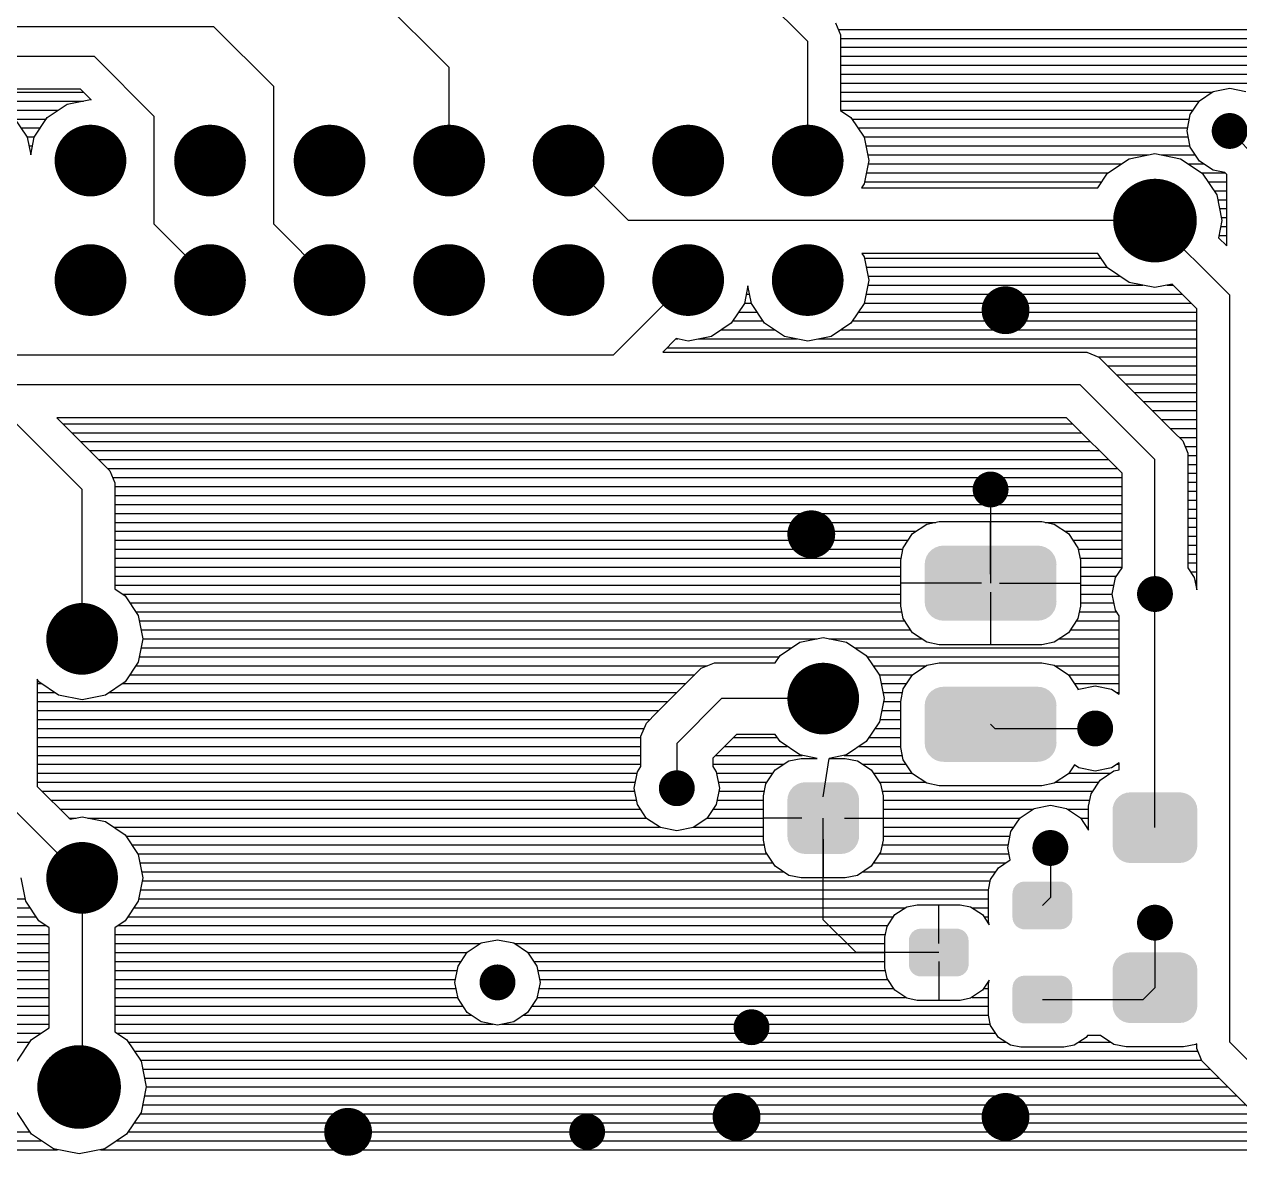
# Model space of a CAD drawing. Extents: x 295 to 953, y 10 to 290.
# Drawn here: x 706.7 to 773.9, y 109 to 171.5 of the extents above; entities that cross this region are included whole.
import ezdxf

# ---------------------------------------------------------------- set-up
doc = ezdxf.new("R2010")
doc.units = 0
doc.header["$LTSCALE"] = 5
doc.header["$MEASUREMENT"] = 0
doc.layers.get('0').update_dxf_attribs({"linetype": 'CONTINUOUS', "lineweight": 25})

msp = doc.modelspace()

# ---------------------------------------------------------------- linework, layer by layer
for p, q in [((749.989, 170.588), (745.862, 174.716)), ((730.177, 169.135), (726.248, 173.065)), ((658.431, 171.414), (717.167, 171.414)), ((717.167, 171.414), (720.469, 168.112)), ((751.528, 171.619), (751.805, 170.952)), ((751.68, 171.249), (831.833, 171.249)), ((749.989, 163.998), (749.989, 170.588)), ((751.805, 170.952), (751.805, 166.758)), ((751.805, 170.753), (831.707, 170.753)), ((751.805, 170.258), (831.608, 170.258)), ((604.899, 169.763), (710.563, 169.763)), ((710.563, 169.763), (713.865, 166.461)), ((751.805, 169.763), (831.509, 169.763)), ((751.805, 169.268), (831.608, 169.268)), ((730.177, 163.998), (730.177, 169.135)), ((751.805, 168.772), (781.84, 168.772)), ((709.81, 167.947), (605.646, 167.947)), ((710.398, 167.359), (709.81, 167.947)), ((720.469, 168.112), (720.469, 160.504)), ((751.805, 168.277), (780.744, 168.277)), ((772.397, 167.815), (773.301, 167.993)), ((773.301, 167.993), (774.199, 167.815)), ((605.48, 167.782), (709.976, 167.782)), ((704.151, 167.286), (709.976, 167.286)), ((709.077, 167.108), (710.365, 167.366)), ((710.365, 167.366), (710.398, 167.359)), ((751.805, 167.782), (772.35, 167.782)), ((751.805, 167.286), (771.624, 167.286)), ((771.122, 166.54), (771.63, 167.306)), ((771.63, 167.306), (772.397, 167.815)), ((705.524, 166.791), (708.602, 166.791)), ((707.981, 166.382), (709.077, 167.108)), ((751.805, 166.791), (771.287, 166.791)), ((751.805, 166.758), (752.367, 166.382)), ((770.944, 165.635), (771.122, 166.54)), ((706.139, 166.382), (706.872, 165.285)), ((706.198, 166.296), (707.928, 166.296)), ((707.255, 165.285), (707.981, 166.382)), ((713.865, 166.461), (713.865, 160.504)), ((752.367, 166.382), (753.1, 165.285)), ((752.426, 166.296), (771.076, 166.296)), ((706.528, 165.8), (707.598, 165.8)), ((706.858, 165.305), (707.268, 165.305)), ((706.872, 165.285), (707.063, 164.321)), ((707.063, 164.321), (707.255, 165.285)), ((752.756, 165.8), (770.977, 165.8)), ((753.086, 165.305), (771.01, 165.305)), ((753.1, 165.285), (753.357, 163.998)), ((771.122, 164.737), (770.944, 165.635)), ((774.952, 163.984), (773.301, 165.635)), ((706.964, 164.81), (707.162, 164.81)), ((753.192, 164.81), (771.109, 164.81)), ((771.63, 163.971), (771.122, 164.737)), ((740.096, 160.682), (736.781, 163.998)), ((753.357, 163.998), (753.1, 162.71)), ((753.291, 164.315), (768.811, 164.315)), ((766.552, 163.304), (767.754, 164.103)), ((767.754, 164.103), (769.174, 164.387)), ((769.174, 164.387), (770.587, 164.103)), ((769.53, 164.315), (771.399, 164.315)), ((770.587, 164.103), (771.789, 163.304)), ((772.397, 163.463), (771.63, 163.971)), ((753.219, 163.324), (766.585, 163.324)), ((753.318, 163.819), (767.325, 163.819)), ((766.017, 162.498), (766.552, 163.304)), ((771.016, 163.819), (771.855, 163.819)), ((771.756, 163.324), (773.044, 163.324)), ((771.789, 163.304), (772.595, 162.102)), ((773.031, 163.331), (772.397, 163.463)), ((773.136, 163.231), (773.031, 163.331)), ((773.136, 159.289), (773.136, 163.231)), ((753.1, 162.71), (752.961, 162.498)), ((752.961, 162.498), (766.017, 162.498)), ((753.126, 162.829), (766.235, 162.829)), ((772.106, 162.829), (773.136, 162.829)), ((772.436, 162.333), (773.136, 162.333)), ((772.595, 162.102), (772.872, 160.682)), ((772.641, 161.838), (773.136, 161.838)), ((772.74, 161.343), (773.136, 161.343)), ((713.865, 160.504), (716.969, 157.394)), ((720.469, 160.504), (723.573, 157.394)), ((769.174, 160.682), (740.096, 160.682)), ((773.301, 156.555), (769.174, 160.682)), ((772.872, 160.682), (772.687, 159.738)), ((772.839, 160.847), (773.136, 160.847)), ((772.707, 159.857), (773.136, 159.857)), ((772.806, 160.352), (773.136, 160.352)), ((772.687, 159.738), (773.136, 159.289)), ((773.057, 159.362), (773.136, 159.362)), ((766.017, 158.866), (752.974, 158.866)), ((752.974, 158.866), (753.1, 158.681)), ((753.1, 158.681), (753.357, 157.394)), ((753.113, 158.602), (766.195, 158.602)), ((766.552, 158.067), (766.017, 158.866)), ((753.212, 158.107), (766.526, 158.107)), ((767.754, 157.261), (766.552, 158.067)), ((743.385, 157.394), (739.244, 153.253)), ((753.357, 157.394), (753.1, 156.106)), ((753.311, 157.611), (767.232, 157.611)), ((769.174, 156.984), (767.754, 157.261)), ((770.118, 157.169), (769.174, 156.984)), ((771.485, 155.802), (770.118, 157.169)), ((746.687, 157.07), (746.496, 156.106)), ((746.595, 156.621), (746.78, 156.621)), ((746.879, 156.106), (746.687, 157.07)), ((753.199, 156.621), (770.666, 156.621)), ((753.298, 157.116), (768.5, 157.116)), ((769.841, 157.116), (770.171, 157.116)), ((773.301, 115.28), (773.301, 156.555)), ((746.496, 156.106), (745.763, 155.016)), ((746.496, 156.126), (746.872, 156.126)), ((747.605, 155.016), (746.879, 156.106)), ((753.1, 156.106), (752.367, 155.016)), ((753.1, 156.126), (771.162, 156.126)), ((771.485, 140.276), (771.485, 155.802)), ((745.842, 155.135), (747.526, 155.135)), ((746.179, 155.63), (747.196, 155.63)), ((752.446, 155.135), (771.485, 155.135)), ((752.783, 155.63), (771.485, 155.63)), ((745.763, 155.016), (744.673, 154.283)), ((745.201, 154.64), (748.173, 154.64)), ((748.701, 154.283), (747.605, 155.016)), ((752.367, 155.016), (751.277, 154.283)), ((751.805, 154.64), (771.485, 154.64)), ((742.718, 154.164), (741.979, 153.418)), ((742.698, 154.144), (742.811, 154.144)), ((743.385, 154.025), (742.718, 154.164)), ((744.673, 154.283), (743.385, 154.025)), ((743.96, 154.144), (749.415, 154.144)), ((749.989, 154.025), (748.701, 154.283)), ((751.277, 154.283), (749.989, 154.025)), ((750.564, 154.144), (771.485, 154.144)), ((739.244, 153.253), (675.892, 153.253)), ((741.979, 153.418), (765.403, 153.418)), ((742.203, 153.649), (771.485, 153.649)), ((765.403, 153.418), (766.07, 153.141)), ((766.05, 153.154), (771.485, 153.154)), ((766.07, 153.141), (770.197, 149.013)), ((766.559, 152.658), (771.485, 152.658)), ((767.054, 152.163), (771.485, 152.163)), ((765.046, 151.602), (675.067, 151.602)), ((769.174, 147.474), (765.046, 151.602)), ((767.549, 151.668), (771.485, 151.668)), ((768.044, 151.173), (771.485, 151.173)), ((768.54, 150.677), (771.485, 150.677)), ((709.903, 145.823), (705.775, 149.951)), ((764.293, 149.786), (708.503, 149.786)), ((708.503, 149.786), (710.927, 147.362)), ((767.358, 146.721), (764.293, 149.786)), ((769.035, 150.182), (771.485, 150.182)), ((708.833, 149.456), (764.624, 149.456)), ((769.53, 149.687), (771.485, 149.687)), ((770.026, 149.191), (771.485, 149.191)), ((709.328, 148.96), (765.119, 148.96)), ((709.824, 148.465), (765.614, 148.465)), ((770.197, 149.013), (770.713, 148.505)), ((770.521, 148.696), (771.485, 148.696)), ((770.713, 148.505), (770.99, 147.838)), ((710.319, 147.97), (766.11, 147.97)), ((770.838, 148.201), (771.485, 148.201)), ((770.99, 147.838), (770.99, 141.491)), ((710.814, 147.474), (766.605, 147.474)), ((710.927, 147.362), (711.442, 146.854)), ((769.174, 140.045), (769.174, 147.474)), ((770.99, 147.705), (771.485, 147.705)), ((770.99, 147.21), (771.485, 147.21)), ((711.31, 146.979), (767.1, 146.979)), ((711.442, 146.854), (711.719, 146.187)), ((711.594, 146.484), (767.358, 146.484)), ((767.358, 141.491), (767.358, 146.721)), ((770.99, 146.715), (771.485, 146.715)), ((709.903, 137.568), (709.903, 145.823)), ((711.719, 146.187), (711.719, 140.329)), ((711.719, 145.988), (767.358, 145.988)), ((760.093, 145.823), (760.093, 140.646)), ((770.99, 146.22), (771.485, 146.22)), ((770.99, 145.724), (771.485, 145.724)), ((711.719, 145.493), (767.358, 145.493)), ((770.99, 145.229), (771.485, 145.229)), ((711.719, 144.998), (767.358, 144.998)), ((711.719, 144.503), (767.358, 144.503)), ((770.99, 144.734), (771.485, 144.734)), ((711.719, 144.007), (757.075, 144.007)), ((755.787, 143.386), (756.567, 143.908)), ((756.567, 143.908), (757.26, 144.047)), ((757.26, 144.047), (762.92, 144.047)), ((760.093, 141.141), (760.093, 144.047)), ((762.92, 144.047), (763.613, 143.908)), ((763.105, 144.007), (767.358, 144.007)), ((763.613, 143.908), (764.392, 143.386)), ((770.99, 144.238), (771.485, 144.238)), ((770.99, 143.743), (771.485, 143.743)), ((711.719, 143.512), (755.979, 143.512)), ((755.266, 142.607), (755.787, 143.386)), ((764.201, 143.512), (767.358, 143.512)), ((764.392, 143.386), (764.914, 142.607)), ((770.99, 143.248), (771.485, 143.248)), ((711.719, 143.017), (755.543, 143.017)), ((711.719, 142.521), (755.253, 142.521)), ((755.127, 141.92), (755.266, 142.607)), ((764.637, 143.017), (767.358, 143.017)), ((764.914, 142.607), (765.053, 141.92)), ((764.927, 142.521), (767.358, 142.521)), ((770.99, 142.752), (771.485, 142.752)), ((711.719, 142.026), (755.153, 142.026)), ((755.127, 139.371), (755.127, 141.92)), ((765.026, 142.026), (767.358, 142.026)), ((765.053, 141.92), (765.053, 139.371)), ((770.99, 142.257), (771.485, 142.257)), ((770.99, 141.762), (771.485, 141.762)), ((711.719, 141.531), (755.127, 141.531)), ((711.719, 141.035), (755.127, 141.035)), ((765.053, 141.531), (767.358, 141.531)), ((765.053, 141.035), (767.054, 141.035)), ((766.994, 140.95), (767.358, 141.491)), ((770.99, 141.491), (771.346, 140.95)), ((771.135, 141.267), (771.485, 141.267)), ((711.719, 140.54), (755.127, 140.54)), ((759.598, 140.646), (755.127, 140.646)), ((760.589, 140.646), (765.053, 140.646)), ((765.053, 140.54), (766.915, 140.54)), ((766.816, 140.045), (766.994, 140.95)), ((771.346, 140.95), (771.485, 140.276)), ((771.386, 140.771), (771.485, 140.771)), ((711.719, 140.329), (712.28, 139.952)), ((712.135, 140.045), (755.127, 140.045)), ((712.28, 139.952), (713.007, 138.856)), ((760.093, 140.15), (760.093, 137.245)), ((765.053, 140.045), (766.816, 140.045)), ((766.994, 139.147), (766.816, 140.045)), ((769.174, 127.134), (769.174, 140.045)), ((712.544, 139.55), (755.127, 139.55)), ((712.881, 139.054), (755.193, 139.054)), ((755.266, 138.684), (755.127, 139.371)), ((765.053, 139.371), (764.914, 138.684)), ((764.987, 139.054), (767.054, 139.054)), ((765.053, 139.55), (766.915, 139.55)), ((767.193, 138.849), (766.994, 139.147)), ((713.007, 138.856), (713.264, 137.568)), ((713.066, 138.559), (755.345, 138.559)), ((755.787, 137.905), (755.266, 138.684)), ((764.914, 138.684), (764.392, 137.905)), ((764.835, 138.559), (767.193, 138.559)), ((767.193, 134.517), (767.193, 138.849)), ((713.165, 138.064), (755.682, 138.064)), ((756.567, 137.383), (755.787, 137.905)), ((764.392, 137.905), (763.613, 137.383)), ((764.498, 138.064), (767.193, 138.064)), ((713.264, 137.568), (713.007, 136.281)), ((713.165, 137.073), (749.104, 137.073)), ((713.264, 137.568), (750.517, 137.568)), ((748.464, 136.65), (749.553, 137.377)), ((749.553, 137.377), (750.848, 137.634)), ((750.848, 137.634), (752.135, 137.377)), ((751.171, 137.568), (756.283, 137.568)), ((752.135, 137.377), (753.225, 136.65)), ((752.585, 137.073), (767.193, 137.073)), ((757.26, 137.245), (756.567, 137.383)), ((762.92, 137.245), (757.26, 137.245)), ((763.613, 137.383), (762.92, 137.245)), ((763.897, 137.568), (767.193, 137.568)), ((713.066, 136.578), (748.417, 136.578)), ((748.199, 136.248), (748.464, 136.65)), ((753.225, 136.65), (753.952, 135.554)), ((753.271, 136.578), (767.193, 136.578)), ((713.007, 136.281), (712.28, 135.191)), ((712.875, 136.082), (744.435, 136.082)), ((743.55, 135.389), (744.112, 135.95)), ((744.112, 135.95), (744.838, 136.248)), ((744.838, 136.248), (748.199, 136.248)), ((753.602, 136.082), (756.534, 136.082)), ((755.787, 135.587), (756.567, 136.109)), ((756.567, 136.109), (757.26, 136.248)), ((757.26, 136.248), (762.92, 136.248)), ((762.92, 136.248), (763.613, 136.109)), ((763.613, 136.109), (764.392, 135.587)), ((763.646, 136.082), (767.193, 136.082)), ((707.519, 135.191), (707.426, 135.336)), ((707.426, 135.336), (707.426, 129.406)), ((707.426, 135.092), (707.664, 135.092)), ((708.608, 134.458), (707.519, 135.191)), ((712.28, 135.191), (711.191, 134.458)), ((712.135, 135.092), (743.253, 135.092)), ((712.544, 135.587), (743.748, 135.587)), ((741.635, 133.474), (743.55, 135.389)), ((753.932, 135.587), (755.794, 135.587)), ((753.952, 135.554), (754.209, 134.266)), ((754.044, 135.092), (755.457, 135.092)), ((755.266, 134.808), (755.787, 135.587)), ((764.386, 135.587), (767.193, 135.587)), ((764.392, 135.587), (764.914, 134.808)), ((764.723, 135.092), (767.193, 135.092)), ((764.967, 134.795), (765.872, 134.973)), ((765.872, 134.973), (766.77, 134.795)), ((707.426, 134.597), (708.404, 134.597)), ((709.903, 134.2), (708.608, 134.458)), ((711.191, 134.458), (709.903, 134.2)), ((711.395, 134.597), (742.758, 134.597)), ((754.143, 134.597), (755.226, 134.597)), ((755.127, 134.114), (755.266, 134.808)), ((764.914, 134.808), (764.921, 134.762)), ((764.921, 134.762), (764.967, 134.795)), ((766.77, 134.795), (767.193, 134.517)), ((767.061, 134.597), (767.193, 134.597)), ((707.426, 134.101), (742.262, 134.101)), ((745.234, 134.266), (742.758, 131.79)), ((750.848, 134.266), (745.234, 134.266)), ((754.209, 134.266), (753.952, 132.979)), ((754.176, 134.101), (755.127, 134.101)), ((755.127, 131.572), (755.127, 134.114)), ((707.426, 133.606), (741.767, 133.606)), ((707.426, 133.111), (741.272, 133.111)), ((741.074, 132.913), (741.635, 133.474)), ((753.952, 132.979), (753.225, 131.889)), ((753.978, 133.111), (755.127, 133.111)), ((754.077, 133.606), (755.127, 133.606)), ((707.426, 132.615), (740.955, 132.615)), ((740.777, 132.186), (741.074, 132.913)), ((746.053, 132.285), (744.739, 130.971)), ((748.199, 132.285), (746.053, 132.285)), ((748.464, 131.889), (748.199, 132.285)), ((753.714, 132.615), (755.127, 132.615)), ((760.093, 132.846), (760.318, 132.615)), ((760.318, 132.615), (765.872, 132.615)), ((707.426, 132.12), (740.777, 132.12)), ((707.426, 131.625), (740.777, 131.625)), ((740.777, 131.4), (740.777, 132.186)), ((742.758, 131.79), (742.758, 129.313)), ((745.393, 131.625), (748.853, 131.625)), ((745.888, 132.12), (748.305, 132.12)), ((749.553, 131.156), (748.464, 131.889)), ((753.225, 131.889), (752.135, 131.156)), ((752.835, 131.625), (755.127, 131.625)), ((753.384, 132.12), (755.127, 132.12)), ((707.426, 131.129), (740.777, 131.129)), ((740.777, 130.509), (740.777, 131.4)), ((744.739, 130.971), (744.739, 130.509)), ((744.897, 131.129), (749.692, 131.129)), ((748.952, 130.832), (749.626, 130.964)), ((750.517, 130.964), (749.553, 131.156)), ((749.626, 130.964), (750.517, 130.964)), ((750.848, 128.831), (751.171, 130.964)), ((752.135, 131.156), (751.171, 130.964)), ((751.171, 130.964), (752.063, 130.964)), ((751.997, 131.129), (755.22, 131.129)), ((752.063, 130.964), (752.736, 130.832)), ((755.266, 130.885), (755.127, 131.572)), ((707.426, 130.634), (740.777, 130.634)), ((740.578, 130.218), (740.777, 130.509)), ((744.739, 130.634), (748.655, 130.634)), ((744.739, 130.509), (744.93, 130.218)), ((747.678, 129.558), (748.186, 130.324)), ((748.186, 130.324), (748.952, 130.832)), ((752.736, 130.832), (753.502, 130.324)), ((753.034, 130.634), (755.431, 130.634)), ((753.502, 130.324), (754.011, 129.558)), ((755.787, 130.106), (755.266, 130.885)), ((764.723, 130.601), (764.392, 130.106)), ((764.967, 130.443), (764.723, 130.601)), ((765.872, 130.258), (764.967, 130.443)), ((766.77, 130.443), (765.872, 130.258)), ((766.149, 129.762), (766.909, 130.271)), ((767.193, 130.72), (766.77, 130.443)), ((766.909, 130.271), (767.193, 130.324)), ((767.061, 130.634), (767.193, 130.634)), ((767.193, 130.324), (767.193, 130.72)), ((707.426, 130.139), (740.565, 130.139)), ((707.426, 129.644), (740.466, 129.644)), ((740.4, 129.313), (740.578, 130.218)), ((744.93, 130.218), (745.109, 129.313)), ((744.944, 130.139), (748.067, 130.139)), ((745.043, 129.644), (747.737, 129.644)), ((753.621, 130.139), (755.761, 130.139)), ((753.952, 129.644), (756.474, 129.644)), ((756.567, 129.584), (755.787, 130.106)), ((764.392, 130.106), (763.613, 129.584)), ((763.706, 129.644), (766.07, 129.644)), ((764.419, 130.139), (766.717, 130.139)), ((765.641, 129.003), (766.149, 129.762)), ((707.426, 129.406), (709.236, 127.596)), ((707.677, 129.148), (740.433, 129.148)), ((740.578, 128.415), (740.4, 129.313)), ((745.109, 129.313), (744.93, 128.415)), ((745.076, 129.148), (747.599, 129.148)), ((747.546, 128.884), (747.678, 129.558)), ((754.011, 129.558), (754.15, 128.884)), ((754.09, 129.148), (765.74, 129.148)), ((757.26, 129.445), (756.567, 129.584)), ((762.92, 129.445), (757.26, 129.445)), ((763.613, 129.584), (762.92, 129.445)), ((765.509, 128.329), (765.641, 129.003)), ((705.61, 128.653), (709.903, 124.36)), ((708.173, 128.653), (740.532, 128.653)), ((741.087, 127.649), (740.578, 128.415)), ((744.93, 128.415), (744.422, 127.649)), ((744.977, 128.653), (747.546, 128.653)), ((747.546, 126.447), (747.546, 128.884)), ((754.15, 128.884), (754.15, 126.447)), ((754.15, 128.653), (765.575, 128.653)), ((762.491, 128.191), (763.395, 128.369)), ((763.395, 128.369), (764.293, 128.191)), ((765.509, 127.002), (765.509, 128.329)), ((708.668, 128.158), (740.744, 128.158)), ((709.163, 127.662), (709.573, 127.662)), ((709.236, 127.596), (709.903, 127.728)), ((709.903, 127.728), (711.191, 127.471)), ((710.226, 127.662), (741.08, 127.662)), ((741.853, 127.141), (741.087, 127.649)), ((744.422, 127.649), (743.656, 127.141)), ((744.429, 127.662), (747.546, 127.662)), ((744.765, 128.158), (747.546, 128.158)), ((749.672, 127.662), (747.546, 127.662)), ((750.848, 122.049), (750.848, 127.662)), ((752.017, 127.662), (754.15, 127.662)), ((754.15, 128.158), (762.444, 128.158)), ((754.15, 127.662), (761.718, 127.662)), ((761.216, 126.916), (761.724, 127.682)), ((761.724, 127.682), (762.491, 128.191)), ((764.293, 128.191), (765.059, 127.682)), ((764.34, 128.158), (765.509, 128.158)), ((765.059, 127.682), (765.509, 127.002)), ((765.066, 127.662), (765.509, 127.662)), ((711.191, 127.471), (712.28, 126.744)), ((711.64, 127.167), (741.807, 127.167)), ((742.758, 126.956), (741.853, 127.141)), ((743.656, 127.141), (742.758, 126.956)), ((743.702, 127.167), (747.546, 127.167)), ((754.15, 127.167), (761.381, 127.167)), ((761.038, 126.011), (761.216, 126.916)), ((765.403, 127.167), (765.509, 127.167)), ((712.28, 126.744), (713.007, 125.648)), ((712.327, 126.672), (747.546, 126.672)), ((747.678, 125.774), (747.546, 126.447)), ((750.848, 126.493), (750.848, 124.36)), ((754.15, 126.447), (754.011, 125.774)), ((754.15, 126.672), (761.17, 126.672)), ((712.657, 126.176), (747.599, 126.176)), ((712.987, 125.681), (747.737, 125.681)), ((713.007, 125.648), (713.264, 124.36)), ((748.186, 125.008), (747.678, 125.774)), ((754.011, 125.774), (753.502, 125.008)), ((753.952, 125.681), (761.104, 125.681)), ((754.09, 126.176), (761.071, 126.176)), ((761.17, 125.351), (761.038, 126.011)), ((763.395, 126.011), (763.395, 123.277)), ((713.099, 125.186), (748.067, 125.186)), ((748.952, 124.499), (748.186, 125.008)), ((753.502, 125.008), (752.736, 124.499)), ((753.621, 125.186), (760.925, 125.186)), ((760.093, 124.268), (760.529, 124.922)), ((760.529, 124.922), (761.17, 125.351)), ((706.792, 123.073), (706.535, 124.36)), ((709.738, 124.195), (709.903, 124.36)), ((709.903, 124.36), (709.903, 111.317)), ((713.264, 124.36), (713.007, 123.073)), ((713.198, 124.691), (748.662, 124.691)), ((749.626, 124.36), (748.952, 124.499)), ((752.063, 124.36), (749.626, 124.36)), ((752.736, 124.499), (752.063, 124.36)), ((753.027, 124.691), (760.377, 124.691)), ((759.981, 123.693), (760.093, 124.268)), ((713.132, 123.7), (759.981, 123.7)), ((713.231, 124.195), (760.08, 124.195)), ((759.981, 121.976), (759.981, 123.693)), ((698.26, 123.205), (706.766, 123.205)), ((707.519, 121.983), (706.792, 123.073)), ((713.007, 123.073), (712.28, 121.983)), ((713.033, 123.205), (759.981, 123.205)), ((763.395, 123.277), (762.953, 122.835)), ((698.26, 122.709), (707.03, 122.709)), ((698.26, 122.214), (707.36, 122.214)), ((712.439, 122.214), (754.737, 122.214)), ((712.769, 122.709), (755.391, 122.709)), ((754.374, 121.666), (754.81, 122.326)), ((754.81, 122.326), (755.464, 122.762)), ((755.464, 122.762), (756.045, 122.874)), ((756.045, 122.874), (758.416, 122.874)), ((757.227, 120.728), (757.227, 122.874)), ((758.416, 122.874), (758.99, 122.762)), ((758.99, 122.762), (759.651, 122.326)), ((759.07, 122.709), (759.981, 122.709)), ((759.651, 122.326), (760.021, 121.765)), ((759.723, 122.214), (759.981, 122.214)), ((698.26, 121.719), (707.908, 121.719)), ((708.087, 121.606), (707.519, 121.983)), ((708.087, 116.072), (708.087, 121.606)), ((712.28, 121.983), (711.719, 121.606)), ((711.719, 121.606), (711.719, 115.848)), ((711.891, 121.719), (754.407, 121.719)), ((750.848, 122.049), (752.664, 120.233)), ((754.255, 121.091), (754.374, 121.666)), ((760.021, 121.765), (759.981, 121.976)), ((769.174, 121.884), (769.174, 118.291)), ((698.26, 121.223), (708.087, 121.223)), ((711.719, 121.223), (754.282, 121.223)), ((731.947, 120.761), (732.852, 120.939)), ((732.852, 120.939), (733.75, 120.761)), ((754.255, 119.381), (754.255, 121.091)), ((698.082, 120.233), (708.087, 120.233)), ((698.181, 120.728), (708.087, 120.728)), ((711.719, 120.728), (731.901, 120.728)), ((711.719, 120.233), (731.174, 120.233)), ((730.672, 119.487), (731.181, 120.253)), ((731.181, 120.253), (731.947, 120.761)), ((733.75, 120.761), (734.516, 120.253)), ((733.796, 120.728), (754.255, 120.728)), ((734.516, 120.253), (735.024, 119.487)), ((734.523, 120.233), (754.255, 120.233)), ((757.227, 120.233), (752.664, 120.233)), ((756.732, 120.233), (754.255, 120.233)), ((697.758, 119.738), (708.087, 119.738)), ((711.719, 119.738), (730.838, 119.738)), ((734.859, 119.738), (754.255, 119.738)), ((757.227, 119.738), (757.227, 117.591)), ((697.428, 119.242), (708.087, 119.242)), ((711.719, 119.242), (730.626, 119.242)), ((730.494, 118.582), (730.672, 119.487)), ((735.024, 119.487), (735.203, 118.582)), ((735.071, 119.242), (754.282, 119.242)), ((754.374, 118.8), (754.255, 119.381)), ((675.648, 118.252), (708.087, 118.252)), ((696.721, 118.747), (708.087, 118.747)), ((711.719, 118.747), (730.527, 118.747)), ((711.719, 118.252), (730.56, 118.252)), ((730.672, 117.684), (730.494, 118.582)), ((735.203, 118.582), (735.024, 117.684)), ((735.137, 118.252), (754.737, 118.252)), ((735.17, 118.747), (754.407, 118.747)), ((754.81, 118.146), (754.374, 118.8)), ((760.021, 118.701), (759.651, 118.146)), ((759.723, 118.252), (759.981, 118.252)), ((759.981, 118.489), (760.021, 118.701)), ((759.981, 116.779), (759.981, 118.489)), ((768.513, 117.637), (769.174, 118.291)), ((675.153, 117.756), (708.087, 117.756)), ((711.719, 117.756), (730.659, 117.756)), ((731.181, 116.918), (730.672, 117.684)), ((735.024, 117.684), (734.516, 116.918)), ((735.038, 117.756), (755.391, 117.756)), ((755.464, 117.71), (754.81, 118.146)), ((756.045, 117.591), (755.464, 117.71)), ((758.416, 117.591), (756.045, 117.591)), ((758.99, 117.71), (758.416, 117.591)), ((759.651, 118.146), (758.99, 117.71)), ((759.07, 117.756), (759.981, 117.756)), ((762.953, 117.637), (768.513, 117.637)), ((674.657, 117.261), (708.087, 117.261)), ((711.719, 117.261), (730.95, 117.261)), ((731.947, 116.409), (731.181, 116.918)), ((734.516, 116.918), (733.75, 116.409)), ((734.747, 117.261), (759.981, 117.261)), ((673.667, 116.27), (708.087, 116.27)), ((674.162, 116.766), (708.087, 116.766)), ((711.719, 116.766), (731.406, 116.766)), ((711.719, 116.27), (732.621, 116.27)), ((732.852, 116.224), (731.947, 116.409)), ((733.75, 116.409), (732.852, 116.224)), ((733.076, 116.27), (760.08, 116.27)), ((734.291, 116.766), (759.981, 116.766)), ((760.093, 116.204), (759.981, 116.779)), ((760.529, 115.544), (760.093, 116.204)), ((672.181, 115.775), (707.644, 115.775)), ((707.116, 115.425), (708.087, 116.072)), ((711.719, 115.848), (712.353, 115.425)), ((711.825, 115.775), (760.377, 115.775)), ((761.19, 115.108), (760.529, 115.544)), ((765.37, 115.544), (764.716, 115.108)), ((765.443, 115.656), (765.37, 115.544)), ((766.162, 115.656), (765.443, 115.656)), ((766.909, 115.154), (766.162, 115.656)), ((696.477, 115.28), (707.024, 115.28)), ((706.31, 114.223), (707.116, 115.425)), ((712.353, 115.425), (713.159, 114.223)), ((712.445, 115.28), (760.925, 115.28)), ((761.764, 114.996), (761.19, 115.108)), ((764.135, 114.996), (761.764, 114.996)), ((764.716, 115.108), (764.135, 114.996)), ((764.974, 115.28), (766.717, 115.28)), ((767.582, 115.022), (766.909, 115.154)), ((770.759, 115.022), (767.582, 115.022)), ((771.432, 115.154), (770.759, 115.022)), ((771.485, 115.187), (771.432, 115.154)), ((771.485, 114.923), (771.485, 115.187)), ((771.756, 114.256), (771.485, 114.923)), ((776.603, 111.978), (773.301, 115.28)), ((712.782, 114.785), (771.538, 114.785)), ((713.112, 114.289), (771.743, 114.289)), ((713.159, 114.223), (713.436, 112.803)), ((772.271, 113.741), (771.756, 114.256)), ((713.238, 113.794), (772.218, 113.794)), ((775.058, 110.954), (772.271, 113.741)), ((709.903, 111.317), (709.738, 112.803)), ((713.436, 112.803), (713.159, 111.39)), ((713.337, 113.299), (772.714, 113.299)), ((713.436, 112.803), (773.209, 112.803)), ((713.337, 112.308), (773.704, 112.308)), ((713.238, 111.813), (774.199, 111.813)), ((707.116, 110.188), (706.31, 111.39)), ((713.159, 111.39), (712.353, 110.188)), ((712.782, 110.822), (775.19, 110.822)), ((713.112, 111.317), (774.695, 111.317)), ((698.26, 110.327), (707.024, 110.327)), ((708.318, 109.382), (707.116, 110.188)), ((712.353, 110.188), (711.151, 109.382)), ((712.445, 110.327), (775.837, 110.327)), ((698.26, 109.832), (707.644, 109.832)), ((711.825, 109.832), (842.894, 109.832)), ((698.26, 109.336), (708.549, 109.336)), ((709.738, 109.105), (708.318, 109.382)), ((711.151, 109.382), (709.738, 109.105)), ((710.92, 109.336), (842.399, 109.336))]:
    msp.add_line(p, q)
for points, const_width in [([(772.806, 165.635, 1), (773.797, 165.635, 1)], 0.991), ([(709.375, 163.998, 1), (711.356, 163.998, 1)], 1.981), ([(715.979, 163.998, 1), (717.96, 163.998, 1)], 1.981), ([(722.583, 163.998, 1), (724.564, 163.998, 1)], 1.981), ([(729.187, 163.998, 1), (731.168, 163.998, 1)], 1.981), ([(735.791, 163.998, 1), (737.772, 163.998, 1)], 1.981), ([(742.395, 163.998, 1), (744.376, 163.998, 1)], 1.981), ([(748.999, 163.998, 1), (750.98, 163.998, 1)], 1.981), ([(768.018, 160.682, 1), (770.329, 160.682, 1)], 2.311), ([(709.375, 157.394, 1), (711.356, 157.394, 1)], 1.981), ([(715.979, 157.394, 1), (717.96, 157.394, 1)], 1.981), ([(722.583, 157.394, 1), (724.564, 157.394, 1)], 1.981), ([(729.187, 157.394, 1), (731.168, 157.394, 1)], 1.981), ([(735.791, 157.394, 1), (737.772, 157.394, 1)], 1.981), ([(742.395, 157.394, 1), (744.376, 157.394, 1)], 1.981), ([(748.999, 157.394, 1), (750.98, 157.394, 1)], 1.981), ([(760.258, 155.729, 1), (761.579, 155.729, 1)], 1.321), ([(759.598, 145.823, 1), (760.589, 145.823, 1)], 0.991), ([(749.527, 143.347, 1), (750.848, 143.347, 1)], 1.321), ([(768.678, 140.045, 1), (769.669, 140.045, 1)], 0.991), ([(708.912, 137.568, 1), (710.893, 137.568, 1)], 1.981), ([(749.857, 134.266, 1), (751.838, 134.266, 1)], 1.981), ([(765.376, 132.615, 1), (766.367, 132.615, 1)], 0.991), ([(742.262, 129.313, 1), (743.253, 129.313, 1)], 0.991), ([(762.9, 126.011, 1), (763.891, 126.011, 1)], 0.991), ([(708.912, 124.36, 1), (710.893, 124.36, 1)], 1.981), ([(768.678, 121.884, 1), (769.669, 121.884, 1)], 0.991), ([(732.356, 118.582, 1), (733.347, 118.582, 1)], 0.991), ([(746.39, 116.105, 1), (747.381, 116.105, 1)], 0.991), ([(708.582, 112.803, 1), (710.893, 112.803, 1)], 2.311), ([(745.399, 111.152, 1), (746.72, 111.152, 1)], 1.321), ([(760.258, 111.152, 1), (761.579, 111.152, 1)], 1.321), ([(723.936, 110.327, 1), (725.257, 110.327, 1)], 1.321), ([(737.309, 110.327, 1), (738.3, 110.327, 1)], 0.991)]:
    msp.add_lwpolyline(points, format="xyb", close=True, dxfattribs=dict(const_width=const_width))
for points in [[(756.683, 142.333), (756.843, 142.494), (763.505, 142.333), (763.343, 142.494)], [(756.843, 142.494), (756.849, 142.498), (763.343, 142.494), (763.339, 142.498)], [(756.849, 142.498), (757.041, 142.618), (763.339, 142.498), (763.144, 142.618)], [(757.041, 142.618), (757.049, 142.621), (763.144, 142.618), (763.14, 142.621)], [(757.049, 142.621), (757.262, 142.695), (763.14, 142.621), (762.922, 142.695)], [(757.262, 142.695), (757.275, 142.697), (762.922, 142.695), (762.918, 142.697)], [(757.275, 142.697), (757.495, 142.721), (762.918, 142.697), (762.692, 142.721)], [(757.495, 142.721), (757.495, 142.726), (762.692, 142.721), (762.692, 142.726)], [(756.451, 141.683), (756.476, 141.909), (763.735, 141.683), (763.709, 141.909)], [(756.454, 141.6), (756.451, 141.683), (763.732, 141.6), (763.735, 141.683)], [(756.476, 141.909), (756.479, 141.915), (763.709, 141.909), (763.709, 141.915)], [(756.479, 141.915), (756.553, 142.13), (763.709, 141.915), (763.633, 142.13)], [(756.553, 142.13), (756.557, 142.136), (763.633, 142.13), (763.631, 142.136)], [(756.557, 142.136), (756.677, 142.328), (763.631, 142.136), (763.508, 142.328)], [(756.677, 142.328), (756.683, 142.333), (763.508, 142.328), (763.505, 142.333)], [(756.454, 139.692), (756.454, 141.6), (763.732, 139.692), (763.732, 141.6)], [(756.451, 139.609), (756.454, 139.692), (763.735, 139.609), (763.732, 139.692)], [(756.477, 139.383), (756.451, 139.609), (763.71, 139.383), (763.735, 139.609)], [(756.478, 139.376), (756.477, 139.383), (763.708, 139.376), (763.71, 139.383)], [(756.554, 139.162), (756.478, 139.376), (763.633, 139.162), (763.708, 139.376)], [(756.556, 139.156), (756.554, 139.162), (763.63, 139.156), (763.633, 139.162)], [(756.678, 138.963), (756.556, 139.156), (763.509, 138.963), (763.63, 139.156)], [(756.682, 138.958), (756.678, 138.963), (763.504, 138.958), (763.509, 138.963)], [(756.844, 138.798), (756.682, 138.958), (763.344, 138.798), (763.504, 138.958)], [(756.848, 138.794), (756.844, 138.798), (763.337, 138.794), (763.344, 138.798)], [(757.042, 138.673), (756.848, 138.794), (763.146, 138.673), (763.337, 138.794)], [(757.047, 138.671), (757.042, 138.673), (763.137, 138.671), (763.146, 138.673)], [(757.264, 138.596), (757.047, 138.671), (762.925, 138.596), (763.137, 138.671)], [(757.269, 138.595), (757.264, 138.596), (762.911, 138.595), (762.925, 138.596)], [(757.495, 138.571), (757.269, 138.595), (762.692, 138.571), (762.911, 138.595)], [(757.495, 138.566), (757.495, 138.571), (762.692, 138.566), (762.692, 138.571)], [(756.479, 134.116), (756.553, 134.33), (763.709, 134.116), (763.633, 134.33)], [(756.553, 134.33), (756.557, 134.336), (763.633, 134.33), (763.631, 134.336)], [(756.557, 134.336), (756.677, 134.529), (763.631, 134.336), (763.508, 134.529)], [(756.677, 134.529), (756.683, 134.534), (763.508, 134.529), (763.505, 134.534)], [(756.683, 134.534), (756.843, 134.694), (763.505, 134.534), (763.343, 134.694)], [(756.843, 134.694), (756.849, 134.699), (763.343, 134.694), (763.339, 134.699)], [(756.849, 134.699), (757.041, 134.819), (763.339, 134.699), (763.144, 134.819)], [(757.041, 134.819), (757.049, 134.822), (763.144, 134.819), (763.14, 134.822)], [(757.049, 134.822), (757.262, 134.896), (763.14, 134.822), (762.922, 134.896)], [(757.262, 134.896), (757.275, 134.897), (762.922, 134.896), (762.918, 134.897)], [(757.275, 134.897), (757.495, 134.921), (762.918, 134.897), (762.692, 134.921)], [(757.495, 134.921), (757.495, 134.927), (762.692, 134.921), (762.692, 134.927)], [(756.451, 133.883), (756.476, 134.109), (763.735, 133.883), (763.709, 134.109)], [(756.454, 133.8), (756.451, 133.883), (763.732, 133.8), (763.735, 133.883)], [(756.454, 131.892), (756.454, 133.8), (763.732, 131.892), (763.732, 133.8)], [(756.476, 134.109), (756.479, 134.116), (763.709, 134.109), (763.709, 134.116)], [(756.451, 131.81), (756.454, 131.892), (763.735, 131.81), (763.732, 131.892)], [(756.477, 131.584), (756.451, 131.81), (763.71, 131.584), (763.735, 131.81)], [(756.478, 131.577), (756.477, 131.584), (763.708, 131.577), (763.71, 131.584)], [(756.554, 131.363), (756.478, 131.577), (763.633, 131.363), (763.708, 131.577)], [(756.556, 131.356), (756.554, 131.363), (763.63, 131.356), (763.633, 131.363)], [(756.678, 131.164), (756.556, 131.356), (763.509, 131.164), (763.63, 131.356)], [(756.682, 131.159), (756.678, 131.164), (763.504, 131.159), (763.509, 131.164)], [(756.844, 130.999), (756.682, 131.159), (763.344, 130.999), (763.504, 131.159)], [(756.848, 130.994), (756.844, 130.999), (763.337, 130.994), (763.344, 130.999)], [(757.042, 130.874), (756.848, 130.994), (763.146, 130.874), (763.337, 130.994)], [(757.047, 130.871), (757.042, 130.874), (763.137, 130.871), (763.146, 130.874)], [(757.264, 130.797), (757.047, 130.871), (762.925, 130.797), (763.137, 130.871)], [(757.269, 130.796), (757.264, 130.797), (762.911, 130.796), (762.925, 130.797)], [(757.495, 130.772), (757.269, 130.796), (762.692, 130.772), (762.911, 130.796)], [(757.495, 130.766), (757.495, 130.772), (762.692, 130.766), (762.692, 130.772)], [(749.47, 129.559), (749.63, 129.617), (752.238, 129.559), (752.051, 129.617)], [(749.63, 129.617), (749.712, 129.627), (752.051, 129.617), (752.02, 129.627)], [(749.712, 129.627), (749.857, 129.644), (752.02, 129.627), (751.838, 129.644)], [(748.897, 128.88), (748.951, 129.053), (752.803, 128.88), (752.74, 129.053)], [(748.951, 129.053), (748.975, 129.095), (752.74, 129.053), (752.725, 129.095)], [(748.975, 129.095), (749.066, 129.25), (752.725, 129.095), (752.624, 129.25)], [(749.066, 129.25), (749.101, 129.286), (752.624, 129.25), (752.6, 129.286)], [(749.101, 129.286), (749.224, 129.415), (752.6, 129.286), (752.465, 129.415)], [(749.224, 129.415), (749.268, 129.444), (752.465, 129.415), (752.435, 129.444)], [(749.268, 129.444), (749.415, 129.54), (752.435, 129.444), (752.272, 129.54)], [(749.415, 129.54), (749.47, 129.559), (752.272, 129.54), (752.238, 129.559)], [(767.235, 128.893), (767.369, 128.982), (771.122, 128.893), (770.968, 128.982)], [(767.369, 128.982), (767.437, 129.006), (770.968, 128.982), (770.925, 129.006)], [(767.437, 129.006), (767.582, 129.059), (770.925, 129.006), (770.748, 129.059)], [(767.582, 129.059), (767.683, 129.071), (770.748, 129.059), (770.708, 129.071)], [(767.683, 129.071), (767.807, 129.085), (770.708, 129.071), (770.541, 129.085)], [(748.866, 128.653), (748.883, 128.835), (752.829, 128.653), (752.808, 128.835)], [(748.866, 126.672), (748.866, 128.653), (752.829, 126.672), (752.829, 128.653)], [(748.883, 128.835), (748.897, 128.88), (752.808, 128.835), (752.803, 128.88)], [(766.833, 128.111), (766.847, 128.279), (771.515, 128.111), (771.495, 128.279)], [(766.847, 128.279), (766.864, 128.336), (771.495, 128.279), (771.489, 128.336)], [(766.864, 128.336), (766.912, 128.496), (771.489, 128.336), (771.43, 128.496)], [(766.912, 128.496), (766.942, 128.549), (771.43, 128.496), (771.411, 128.549)], [(766.942, 128.549), (767.025, 128.692), (771.411, 128.549), (771.317, 128.692)], [(767.025, 128.692), (767.068, 128.738), (771.317, 128.692), (771.286, 128.738)], [(767.068, 128.738), (767.18, 128.857), (771.286, 128.738), (771.16, 128.857)], [(767.18, 128.857), (767.235, 128.893), (771.16, 128.857), (771.122, 128.893)], [(766.833, 126.157), (766.833, 128.111), (771.515, 126.157), (771.515, 128.111)], [(748.888, 126.49), (748.866, 126.672), (752.812, 126.49), (752.829, 126.672)], [(748.893, 126.445), (748.888, 126.49), (752.798, 126.445), (752.812, 126.49)], [(748.955, 126.272), (748.893, 126.445), (752.745, 126.272), (752.798, 126.445)], [(748.97, 126.23), (748.955, 126.272), (752.72, 126.23), (752.745, 126.272)], [(749.071, 126.075), (748.97, 126.23), (752.629, 126.075), (752.72, 126.23)], [(749.095, 126.039), (749.071, 126.075), (752.594, 126.039), (752.629, 126.075)], [(749.23, 125.91), (749.095, 126.039), (752.471, 125.91), (752.594, 126.039)], [(749.26, 125.881), (749.23, 125.91), (752.427, 125.881), (752.471, 125.91)], [(749.424, 125.785), (749.26, 125.881), (752.28, 125.785), (752.427, 125.881)], [(749.457, 125.765), (749.424, 125.785), (752.226, 125.765), (752.28, 125.785)], [(749.645, 125.707), (749.457, 125.765), (752.065, 125.707), (752.226, 125.765)], [(749.675, 125.698), (749.645, 125.707), (751.983, 125.698), (752.065, 125.707)], [(749.857, 125.681), (749.675, 125.698), (751.838, 125.681), (751.983, 125.698)], [(766.852, 125.989), (766.833, 126.157), (771.5, 125.989), (771.515, 126.157)], [(766.859, 125.932), (766.852, 125.989), (771.483, 125.932), (771.5, 125.989)], [(766.917, 125.772), (766.859, 125.932), (771.436, 125.772), (771.483, 125.932)], [(766.937, 125.719), (766.917, 125.772), (771.405, 125.719), (771.436, 125.772)], [(767.031, 125.576), (766.937, 125.719), (771.323, 125.576), (771.405, 125.719)], [(767.061, 125.53), (767.031, 125.576), (771.279, 125.53), (771.323, 125.576)], [(767.187, 125.411), (767.061, 125.53), (771.168, 125.411), (771.279, 125.53)], [(767.226, 125.375), (767.187, 125.411), (771.112, 125.375), (771.168, 125.411)], [(767.379, 125.286), (767.226, 125.375), (770.979, 125.286), (771.112, 125.375)], [(767.422, 125.262), (767.379, 125.286), (770.91, 125.262), (770.979, 125.286)], [(767.6, 125.209), (767.422, 125.262), (770.766, 125.209), (770.91, 125.262)], [(767.639, 125.197), (767.6, 125.209), (770.665, 125.197), (770.766, 125.209)], [(767.807, 125.183), (767.639, 125.197), (770.541, 125.183), (770.665, 125.197)], [(761.302, 123.495), (761.31, 123.597), (764.604, 123.495), (764.589, 123.597)], [(761.31, 123.597), (761.335, 123.68), (764.589, 123.597), (764.578, 123.68)], [(761.335, 123.68), (761.364, 123.776), (764.578, 123.68), (764.534, 123.776)], [(761.364, 123.776), (761.413, 123.849), (764.534, 123.776), (764.501, 123.849)], [(761.413, 123.849), (761.466, 123.931), (764.501, 123.849), (764.431, 123.931)], [(761.466, 123.931), (761.536, 123.991), (764.431, 123.931), (764.38, 123.991)], [(761.536, 123.991), (761.608, 124.053), (764.38, 123.991), (764.286, 124.053)], [(761.608, 124.053), (761.698, 124.093), (764.286, 124.053), (764.224, 124.093)], [(761.698, 124.093), (761.778, 124.129), (764.224, 124.093), (764.106, 124.129)], [(761.778, 124.129), (761.906, 124.148), (764.106, 124.129), (764.046, 124.148)], [(761.906, 124.148), (761.962, 124.156), (764.046, 124.148), (763.943, 124.156)], [(761.302, 122.174), (761.302, 123.495), (764.604, 122.174), (764.604, 123.495)], [(756.052, 121.527), (756.181, 121.546), (758.38, 121.527), (758.32, 121.546)], [(756.181, 121.546), (756.237, 121.554), (758.32, 121.546), (758.218, 121.554)], [(761.316, 122.072), (761.302, 122.174), (764.596, 122.072), (764.604, 122.174)], [(761.328, 121.99), (761.316, 122.072), (764.571, 121.99), (764.596, 122.072)], [(761.371, 121.894), (761.328, 121.99), (764.541, 121.894), (764.571, 121.99)], [(761.405, 121.82), (761.371, 121.894), (764.493, 121.82), (764.541, 121.894)], [(761.475, 121.738), (761.405, 121.82), (764.439, 121.738), (764.493, 121.82)], [(761.526, 121.679), (761.475, 121.738), (764.37, 121.679), (764.439, 121.738)], [(761.62, 121.617), (761.526, 121.679), (764.298, 121.617), (764.37, 121.679)], [(761.682, 121.576), (761.62, 121.617), (764.208, 121.576), (764.298, 121.617)], [(761.8, 121.54), (761.682, 121.576), (764.128, 121.54), (764.208, 121.576)], [(761.86, 121.522), (761.8, 121.54), (763.999, 121.522), (764.128, 121.54)], [(755.576, 120.893), (755.584, 120.995), (758.878, 120.893), (758.864, 120.995)], [(755.576, 119.572), (755.576, 120.893), (758.878, 119.572), (758.878, 120.893)], [(755.584, 120.995), (755.609, 121.078), (758.864, 120.995), (758.852, 121.078)], [(755.609, 121.078), (755.639, 121.174), (758.852, 121.078), (758.808, 121.174)], [(755.639, 121.174), (755.687, 121.247), (758.808, 121.174), (758.775, 121.247)], [(755.687, 121.247), (755.741, 121.329), (758.775, 121.247), (758.705, 121.329)], [(755.741, 121.329), (755.81, 121.389), (758.705, 121.329), (758.654, 121.389)], [(755.81, 121.389), (755.882, 121.451), (758.654, 121.389), (758.56, 121.451)], [(755.882, 121.451), (755.972, 121.491), (758.56, 121.451), (758.498, 121.491)], [(755.972, 121.491), (756.052, 121.527), (758.498, 121.491), (758.38, 121.527)], [(761.962, 121.514), (761.86, 121.522), (763.943, 121.514), (763.999, 121.522)], [(767.437, 120.164), (767.582, 120.216), (770.925, 120.164), (770.748, 120.216)], [(767.582, 120.216), (767.683, 120.228), (770.748, 120.216), (770.708, 120.228)], [(767.683, 120.228), (767.807, 120.243), (770.708, 120.228), (770.541, 120.243)], [(755.591, 119.47), (755.576, 119.572), (758.87, 119.47), (758.878, 119.572)], [(766.864, 119.494), (766.912, 119.653), (771.489, 119.494), (771.43, 119.653)], [(766.912, 119.653), (766.942, 119.706), (771.43, 119.653), (771.411, 119.706)], [(766.942, 119.706), (767.025, 119.849), (771.411, 119.706), (771.317, 119.849)], [(767.025, 119.849), (767.068, 119.895), (771.317, 119.849), (771.286, 119.895)], [(767.068, 119.895), (767.18, 120.014), (771.286, 119.895), (771.16, 120.014)], [(767.18, 120.014), (767.235, 120.051), (771.16, 120.014), (771.122, 120.051)], [(767.235, 120.051), (767.369, 120.139), (771.122, 120.051), (770.968, 120.139)], [(767.369, 120.139), (767.437, 120.164), (770.968, 120.139), (770.925, 120.164)], [(755.602, 119.388), (755.591, 119.47), (758.845, 119.388), (758.87, 119.47)], [(755.646, 119.292), (755.602, 119.388), (758.816, 119.292), (758.845, 119.388)], [(755.679, 119.218), (755.646, 119.292), (758.767, 119.218), (758.816, 119.292)], [(755.749, 119.136), (755.679, 119.218), (758.714, 119.136), (758.767, 119.218)], [(755.8, 119.077), (755.749, 119.136), (758.644, 119.077), (758.714, 119.136)], [(755.894, 119.015), (755.8, 119.077), (758.572, 119.015), (758.644, 119.077)], [(755.956, 118.974), (755.894, 119.015), (758.482, 118.974), (758.572, 119.015)], [(756.074, 118.938), (755.956, 118.974), (758.402, 118.938), (758.482, 118.974)], [(756.134, 118.92), (756.074, 118.938), (758.274, 118.92), (758.402, 118.938)], [(756.237, 118.912), (756.134, 118.92), (758.218, 118.912), (758.274, 118.92)], [(761.536, 118.794), (761.608, 118.855), (764.38, 118.794), (764.286, 118.855)], [(761.608, 118.855), (761.698, 118.896), (764.286, 118.855), (764.224, 118.896)], [(761.698, 118.896), (761.778, 118.932), (764.224, 118.896), (764.106, 118.932)], [(761.778, 118.932), (761.906, 118.95), (764.106, 118.932), (764.046, 118.95)], [(761.906, 118.95), (761.962, 118.958), (764.046, 118.95), (763.943, 118.958)], [(766.833, 119.269), (766.847, 119.436), (771.515, 119.269), (771.495, 119.436)], [(766.833, 117.314), (766.833, 119.269), (771.515, 117.314), (771.515, 119.269)], [(766.847, 119.436), (766.864, 119.494), (771.495, 119.436), (771.489, 119.494)], [(761.302, 118.298), (761.31, 118.4), (764.604, 118.298), (764.589, 118.4)], [(761.302, 116.977), (761.302, 118.298), (764.604, 116.977), (764.604, 118.298)], [(761.31, 118.4), (761.335, 118.482), (764.589, 118.4), (764.578, 118.482)], [(761.335, 118.482), (761.364, 118.578), (764.578, 118.482), (764.534, 118.578)], [(761.364, 118.578), (761.413, 118.652), (764.534, 118.578), (764.501, 118.652)], [(761.413, 118.652), (761.466, 118.734), (764.501, 118.652), (764.431, 118.734)], [(761.466, 118.734), (761.536, 118.794), (764.431, 118.734), (764.38, 118.794)], [(761.316, 116.875), (761.302, 116.977), (764.596, 116.875), (764.604, 116.977)], [(761.328, 116.793), (761.316, 116.875), (764.571, 116.793), (764.596, 116.875)], [(766.852, 117.146), (766.833, 117.314), (771.5, 117.146), (771.515, 117.314)], [(766.859, 117.089), (766.852, 117.146), (771.483, 117.089), (771.5, 117.146)], [(766.917, 116.929), (766.859, 117.089), (771.436, 116.929), (771.483, 117.089)], [(766.937, 116.876), (766.917, 116.929), (771.405, 116.876), (771.436, 116.929)], [(767.031, 116.733), (766.937, 116.876), (771.323, 116.733), (771.405, 116.876)], [(761.371, 116.697), (761.328, 116.793), (764.541, 116.697), (764.571, 116.793)], [(761.405, 116.623), (761.371, 116.697), (764.493, 116.623), (764.541, 116.697)], [(761.475, 116.541), (761.405, 116.623), (764.439, 116.541), (764.493, 116.623)], [(761.526, 116.481), (761.475, 116.541), (764.37, 116.481), (764.439, 116.541)], [(761.62, 116.42), (761.526, 116.481), (764.298, 116.42), (764.37, 116.481)], [(761.682, 116.379), (761.62, 116.42), (764.208, 116.379), (764.298, 116.42)], [(761.8, 116.343), (761.682, 116.379), (764.128, 116.343), (764.208, 116.379)], [(761.86, 116.325), (761.8, 116.343), (763.999, 116.325), (764.128, 116.343)], [(761.962, 116.317), (761.86, 116.325), (763.943, 116.317), (763.999, 116.325)], [(767.061, 116.687), (767.031, 116.733), (771.279, 116.687), (771.323, 116.733)], [(767.187, 116.568), (767.061, 116.687), (771.168, 116.568), (771.279, 116.687)], [(767.226, 116.532), (767.187, 116.568), (771.112, 116.532), (771.168, 116.568)], [(767.379, 116.444), (767.226, 116.532), (770.979, 116.444), (771.112, 116.532)], [(767.422, 116.419), (767.379, 116.444), (770.91, 116.419), (770.979, 116.444)], [(767.6, 116.366), (767.422, 116.419), (770.766, 116.366), (770.91, 116.419)], [(767.639, 116.354), (767.6, 116.366), (770.665, 116.354), (770.766, 116.366)], [(767.807, 116.34), (767.639, 116.354), (770.541, 116.34), (770.665, 116.354)]]:
    msp.add_solid(points)

doc.saveas('drawing.dxf')
